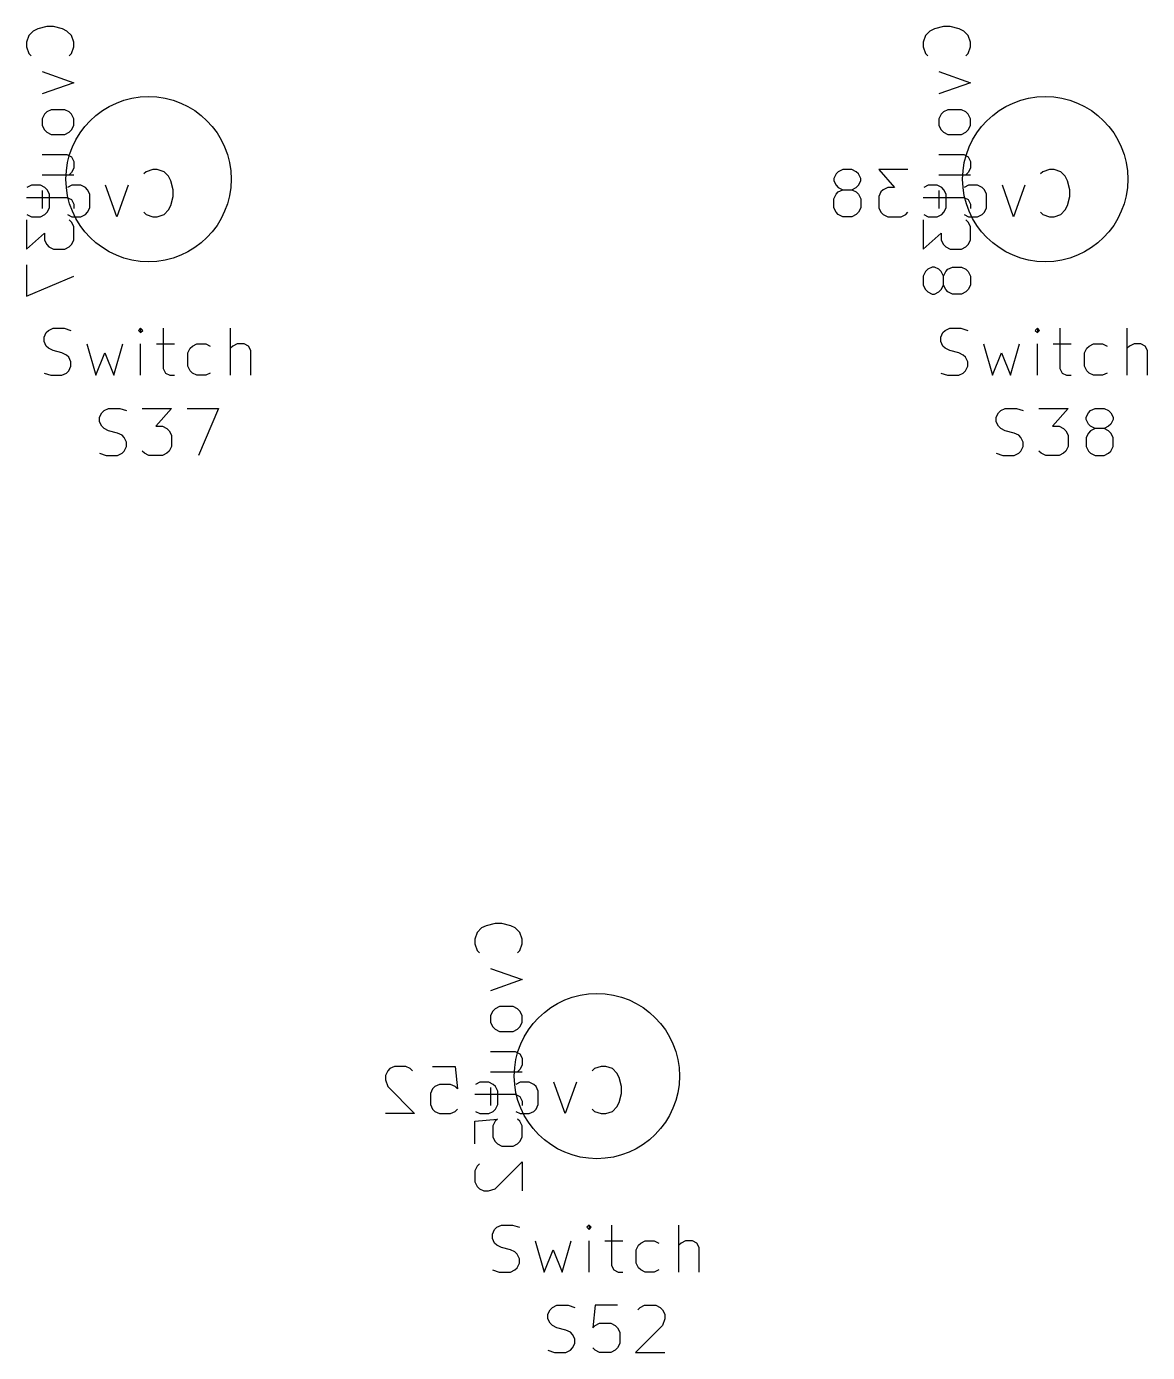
# Model space of a CAD drawing. Extents: x -8 to 301, y -173 to 11.
# Drawn here: x 144.66 to 168.42, y -67.35 to -39.27 of the extents above; entities that cross this region are included whole.
import ezdxf

# ---------------------------------------------------------------- set-up
doc = ezdxf.new("R2010")
doc.units = 0
doc.layers.add('BLACK', color=7, linetype='CONTINUOUS')

msp = doc.modelspace()

# ---------------------------------------------------------------- linework, layer by layer
at = {"layer": 'BLACK', "linetype": 'CONTINUOUS'}
for p, q in [((144.902914, -39.314284), (144.807676, -39.361903)), ((145.09339, -39.266665), (144.902914, -39.314284)), ((145.236247, -39.266665), (145.09339, -39.266665)), ((145.426723, -39.314284), (145.236247, -39.266665)), ((145.521961, -39.361903), (145.426723, -39.314284)), ((163.902914, -39.314284), (163.807676, -39.361903)), ((164.09339, -39.266665), (163.902914, -39.314284)), ((164.236247, -39.266665), (164.09339, -39.266665)), ((164.426723, -39.314284), (164.236247, -39.266665)), ((164.521961, -39.361903), (164.426723, -39.314284)), ((144.712438, -39.457141), (144.664819, -39.599998)), ((144.664819, -39.599998), (144.664819, -39.695236)), ((144.807676, -39.361903), (144.712438, -39.457141)), ((145.6172, -39.457141), (145.521961, -39.361903)), ((145.664819, -39.599998), (145.6172, -39.457141)), ((145.664819, -39.695236), (145.664819, -39.599998)), ((163.712438, -39.457141), (163.664819, -39.599998)), ((163.664819, -39.599998), (163.664819, -39.695236)), ((163.807676, -39.361903), (163.712438, -39.457141)), ((164.6172, -39.457141), (164.521961, -39.361903)), ((164.664819, -39.599998), (164.6172, -39.457141)), ((164.664819, -39.695236), (164.664819, -39.599998)), ((144.664819, -39.695236), (144.712438, -39.838093)), ((144.712438, -39.838093), (144.760057, -39.885712)), ((145.56958, -39.885712), (145.6172, -39.838093)), ((145.6172, -39.838093), (145.664819, -39.695236)), ((163.664819, -39.695236), (163.712438, -39.838093)), ((163.712438, -39.838093), (163.760057, -39.885712)), ((164.56958, -39.885712), (164.6172, -39.838093)), ((164.6172, -39.838093), (164.664819, -39.695236)), ((144.998152, -40.219046), (145.664819, -40.457141)), ((163.998152, -40.219046), (164.664819, -40.457141)), ((145.664819, -40.457141), (144.998152, -40.695236)), ((164.664819, -40.457141), (163.998152, -40.695236)), ((145.045771, -41.123808), (144.998152, -41.219046)), ((144.998152, -41.219046), (144.998152, -41.361903)), ((145.09339, -41.076189), (145.045771, -41.123808)), ((145.188628, -41.02857), (145.09339, -41.076189)), ((145.474342, -41.02857), (145.188628, -41.02857)), ((145.56958, -41.076189), (145.474342, -41.02857)), ((145.6172, -41.123808), (145.56958, -41.076189)), ((145.664819, -41.219046), (145.6172, -41.123808)), ((145.664819, -41.361903), (145.664819, -41.219046)), ((164.045771, -41.123808), (163.998152, -41.219046)), ((163.998152, -41.219046), (163.998152, -41.361903)), ((164.09339, -41.076189), (164.045771, -41.123808)), ((164.188628, -41.02857), (164.09339, -41.076189)), ((164.474342, -41.02857), (164.188628, -41.02857)), ((164.56958, -41.076189), (164.474342, -41.02857)), ((164.6172, -41.123808), (164.56958, -41.076189)), ((164.664819, -41.219046), (164.6172, -41.123808)), ((164.664819, -41.361903), (164.664819, -41.219046)), ((144.998152, -41.361903), (145.045771, -41.457141)), ((145.045771, -41.457141), (145.09339, -41.50476)), ((145.09339, -41.50476), (145.188628, -41.552379)), ((145.188628, -41.552379), (145.474342, -41.552379)), ((145.474342, -41.552379), (145.56958, -41.50476)), ((145.56958, -41.50476), (145.6172, -41.457141)), ((145.6172, -41.457141), (145.664819, -41.361903)), ((163.998152, -41.361903), (164.045771, -41.457141)), ((164.045771, -41.457141), (164.09339, -41.50476)), ((164.09339, -41.50476), (164.188628, -41.552379)), ((164.188628, -41.552379), (164.474342, -41.552379)), ((164.474342, -41.552379), (164.56958, -41.50476)), ((164.56958, -41.50476), (164.6172, -41.457141)), ((164.6172, -41.457141), (164.664819, -41.361903)), ((144.998152, -41.980951), (145.521961, -41.980951)), ((145.521961, -41.980951), (145.6172, -42.02857)), ((145.6172, -42.02857), (145.664819, -42.123808)), ((145.664819, -42.123808), (145.664819, -42.266665)), ((163.998152, -41.980951), (164.521961, -41.980951)), ((164.521961, -41.980951), (164.6172, -42.02857)), ((164.6172, -42.02857), (164.664819, -42.123808)), ((164.664819, -42.123808), (164.664819, -42.266665)), ((144.998152, -42.409522), (145.664819, -42.409522)), ((145.6172, -42.361903), (145.56958, -42.409522)), ((145.664819, -42.266665), (145.6172, -42.361903)), ((147.198571, -42.342438), (147.150952, -42.390057)), ((147.341428, -42.294819), (147.198571, -42.342438)), ((147.436666, -42.294819), (147.341428, -42.294819)), ((147.579523, -42.342438), (147.436666, -42.294819)), ((147.674761, -42.437676), (147.579523, -42.342438)), ((161.817618, -42.390057), (161.769999, -42.485295)), ((161.865237, -42.342438), (161.817618, -42.390057)), ((161.960475, -42.294819), (161.865237, -42.342438)), ((162.150951, -42.294819), (161.960475, -42.294819)), ((162.246189, -42.342438), (162.150951, -42.294819)), ((162.293808, -42.390057), (162.246189, -42.342438)), ((162.341427, -42.485295), (162.293808, -42.390057)), ((163.341427, -42.294819), (162.72238, -42.294819)), ((162.72238, -42.294819), (163.055713, -42.675771)), ((163.998152, -42.409522), (164.664819, -42.409522)), ((164.6172, -42.361903), (164.56958, -42.409522)), ((164.664819, -42.266665), (164.6172, -42.361903)), ((166.198571, -42.342438), (166.150952, -42.390057)), ((166.341428, -42.294819), (166.198571, -42.342438)), ((166.436666, -42.294819), (166.341428, -42.294819)), ((166.579523, -42.342438), (166.436666, -42.294819)), ((166.674761, -42.437676), (166.579523, -42.342438)), ((144.769999, -42.628152), (144.674761, -42.675771)), ((144.960475, -42.628152), (144.769999, -42.628152)), ((145.055713, -42.675771), (144.960475, -42.628152)), ((145.103332, -42.72339), (145.055713, -42.675771)), ((145.627142, -42.628152), (145.531904, -42.675771)), ((145.817618, -42.628152), (145.627142, -42.628152)), ((145.912856, -42.675771), (145.817618, -42.628152)), ((145.960475, -42.72339), (145.912856, -42.675771)), ((146.579523, -43.294819), (146.341428, -42.628152)), ((146.817618, -42.628152), (146.579523, -43.294819)), ((147.72238, -42.532914), (147.674761, -42.437676)), ((147.769999, -42.72339), (147.72238, -42.532914)), ((161.769999, -42.485295), (161.769999, -42.532914)), ((161.769999, -42.532914), (161.817618, -42.628152)), ((161.817618, -42.628152), (161.865237, -42.675771)), ((161.865237, -42.675771), (161.960475, -42.72339)), ((162.150951, -42.72339), (162.246189, -42.675771)), ((162.246189, -42.675771), (162.293808, -42.628152)), ((162.293808, -42.628152), (162.341427, -42.532914)), ((162.341427, -42.532914), (162.341427, -42.485295)), ((162.912856, -42.675771), (162.817618, -42.72339)), ((163.055713, -42.675771), (162.912856, -42.675771)), ((163.769999, -42.628152), (163.674761, -42.675771)), ((163.960475, -42.628152), (163.769999, -42.628152)), ((164.055713, -42.675771), (163.960475, -42.628152)), ((164.103332, -42.72339), (164.055713, -42.675771)), ((164.627142, -42.628152), (164.531904, -42.675771)), ((164.817618, -42.628152), (164.627142, -42.628152)), ((164.912856, -42.675771), (164.817618, -42.628152)), ((164.960475, -42.72339), (164.912856, -42.675771)), ((165.579523, -43.294819), (165.341428, -42.628152)), ((165.817618, -42.628152), (165.579523, -43.294819)), ((166.72238, -42.532914), (166.674761, -42.437676)), ((166.769999, -42.72339), (166.72238, -42.532914)), ((144.664819, -42.885713), (145.521961, -42.885713)), ((144.998152, -42.742856), (144.998152, -43.123808)), ((145.150951, -42.818628), (145.103332, -42.72339)), ((145.150951, -43.104342), (145.150951, -42.818628)), ((145.521961, -42.885713), (145.6172, -42.933332)), ((145.6172, -42.933332), (145.664819, -43.02857)), ((146.008094, -42.818628), (145.960475, -42.72339)), ((146.008094, -43.104342), (146.008094, -42.818628)), ((147.72238, -43.056723), (147.769999, -42.866247)), ((147.769999, -42.866247), (147.769999, -42.72339)), ((161.769999, -42.913866), (161.817618, -42.818628)), ((161.769999, -43.104342), (161.769999, -42.913866)), ((161.817618, -42.818628), (161.865237, -42.771009)), ((161.865237, -42.771009), (161.960475, -42.72339)), ((161.960475, -42.72339), (162.150951, -42.72339)), ((162.150951, -42.72339), (162.246189, -42.771009)), ((162.246189, -42.771009), (162.293808, -42.818628)), ((162.293808, -42.818628), (162.341427, -42.913866)), ((162.341427, -42.913866), (162.341427, -43.104342)), ((162.769999, -42.771009), (162.72238, -42.866247)), ((162.72238, -42.866247), (162.72238, -43.104342)), ((162.817618, -42.72339), (162.769999, -42.771009)), ((163.664819, -42.885713), (164.521961, -42.885713)), ((163.998152, -42.742856), (163.998152, -43.123808)), ((164.150951, -42.818628), (164.103332, -42.72339)), ((164.150951, -43.104342), (164.150951, -42.818628)), ((164.521961, -42.885713), (164.6172, -42.933332)), ((164.6172, -42.933332), (164.664819, -43.02857)), ((165.008094, -42.818628), (164.960475, -42.72339)), ((165.008094, -43.104342), (165.008094, -42.818628)), ((166.72238, -43.056723), (166.769999, -42.866247)), ((166.769999, -42.866247), (166.769999, -42.72339)), ((144.674761, -43.2472), (144.769999, -43.294819)), ((144.960475, -43.294819), (145.055713, -43.2472)), ((145.055713, -43.2472), (145.103332, -43.19958)), ((145.103332, -43.19958), (145.150951, -43.104342)), ((145.531904, -43.2472), (145.627142, -43.294819)), ((145.664819, -43.02857), (145.664819, -43.123808)), ((145.817618, -43.294819), (145.912856, -43.2472)), ((145.912856, -43.2472), (145.960475, -43.19958)), ((145.960475, -43.19958), (146.008094, -43.104342)), ((147.150952, -43.19958), (147.198571, -43.2472)), ((147.198571, -43.2472), (147.341428, -43.294819)), ((147.436666, -43.294819), (147.579523, -43.2472)), ((147.579523, -43.2472), (147.674761, -43.151961)), ((147.674761, -43.151961), (147.72238, -43.056723)), ((161.817618, -43.19958), (161.769999, -43.104342)), ((161.865237, -43.2472), (161.817618, -43.19958)), ((161.960475, -43.294819), (161.865237, -43.2472)), ((162.246189, -43.2472), (162.150951, -43.294819)), ((162.293808, -43.19958), (162.246189, -43.2472)), ((162.341427, -43.104342), (162.293808, -43.19958)), ((162.72238, -43.104342), (162.769999, -43.19958)), ((162.769999, -43.19958), (162.817618, -43.2472)), ((162.817618, -43.2472), (162.912856, -43.294819)), ((163.19857, -43.294819), (163.293808, -43.2472)), ((163.293808, -43.2472), (163.341427, -43.19958)), ((163.674761, -43.2472), (163.769999, -43.294819)), ((163.960475, -43.294819), (164.055713, -43.2472)), ((164.055713, -43.2472), (164.103332, -43.19958)), ((164.103332, -43.19958), (164.150951, -43.104342)), ((164.531904, -43.2472), (164.627142, -43.294819)), ((164.664819, -43.02857), (164.664819, -43.123808)), ((164.817618, -43.294819), (164.912856, -43.2472)), ((164.912856, -43.2472), (164.960475, -43.19958)), ((164.960475, -43.19958), (165.008094, -43.104342)), ((166.150952, -43.19958), (166.198571, -43.2472)), ((166.198571, -43.2472), (166.341428, -43.294819)), ((166.436666, -43.294819), (166.579523, -43.2472)), ((166.579523, -43.2472), (166.674761, -43.151961)), ((166.674761, -43.151961), (166.72238, -43.056723)), ((144.664819, -43.361904), (144.664819, -43.980951)), ((144.769999, -43.294819), (144.960475, -43.294819)), ((145.6172, -43.409523), (145.56958, -43.361904)), ((145.664819, -43.504761), (145.6172, -43.409523)), ((145.627142, -43.294819), (145.817618, -43.294819)), ((145.664819, -43.790475), (145.664819, -43.504761)), ((147.341428, -43.294819), (147.436666, -43.294819)), ((162.150951, -43.294819), (161.960475, -43.294819)), ((162.912856, -43.294819), (163.19857, -43.294819)), ((163.664819, -43.361904), (163.664819, -43.980951)), ((163.769999, -43.294819), (163.960475, -43.294819)), ((164.6172, -43.409523), (164.56958, -43.361904)), ((164.664819, -43.504761), (164.6172, -43.409523)), ((164.627142, -43.294819), (164.817618, -43.294819)), ((164.664819, -43.790475), (164.664819, -43.504761)), ((166.341428, -43.294819), (166.436666, -43.294819)), ((144.664819, -43.980951), (145.045771, -43.647618)), ((145.045771, -43.647618), (145.045771, -43.790475)), ((145.045771, -43.790475), (145.09339, -43.885713)), ((145.6172, -43.885713), (145.664819, -43.790475)), ((163.664819, -43.980951), (164.045771, -43.647618)), ((164.045771, -43.647618), (164.045771, -43.790475)), ((164.045771, -43.790475), (164.09339, -43.885713)), ((164.6172, -43.885713), (164.664819, -43.790475)), ((145.09339, -43.885713), (145.141009, -43.933332)), ((145.141009, -43.933332), (145.236247, -43.980951)), ((145.236247, -43.980951), (145.474342, -43.980951)), ((145.474342, -43.980951), (145.56958, -43.933332)), ((145.56958, -43.933332), (145.6172, -43.885713)), ((164.09339, -43.885713), (164.141009, -43.933332)), ((164.141009, -43.933332), (164.236247, -43.980951)), ((164.236247, -43.980951), (164.474342, -43.980951)), ((164.474342, -43.980951), (164.56958, -43.933332)), ((164.56958, -43.933332), (164.6172, -43.885713)), ((144.664819, -44.314285), (144.664819, -44.980951)), ((163.855295, -44.361904), (163.760057, -44.409523)), ((163.902914, -44.361904), (163.855295, -44.361904)), ((163.998152, -44.409523), (163.902914, -44.361904)), ((164.188628, -44.409523), (164.283866, -44.361904)), ((164.283866, -44.361904), (164.474342, -44.361904)), ((164.474342, -44.361904), (164.56958, -44.409523)), ((144.664819, -44.980951), (145.664819, -44.55238)), ((163.712438, -44.457142), (163.664819, -44.55238)), ((163.664819, -44.55238), (163.664819, -44.742856)), ((163.760057, -44.409523), (163.712438, -44.457142)), ((164.045771, -44.457142), (163.998152, -44.409523)), ((164.09339, -44.55238), (164.045771, -44.457142)), ((164.09339, -44.55238), (164.141009, -44.457142)), ((164.09339, -44.742856), (164.09339, -44.55238)), ((164.141009, -44.457142), (164.188628, -44.409523)), ((164.56958, -44.409523), (164.6172, -44.457142)), ((164.6172, -44.457142), (164.664819, -44.55238)), ((164.664819, -44.55238), (164.664819, -44.742856)), ((163.664819, -44.742856), (163.712438, -44.838094)), ((163.712438, -44.838094), (163.760057, -44.885713)), ((163.760057, -44.885713), (163.855295, -44.933332)), ((163.855295, -44.933332), (163.902914, -44.933332)), ((163.902914, -44.933332), (163.998152, -44.885713)), ((163.998152, -44.885713), (164.045771, -44.838094)), ((164.045771, -44.838094), (164.09339, -44.742856)), ((164.141009, -44.838094), (164.09339, -44.742856)), ((164.188628, -44.885713), (164.141009, -44.838094)), ((164.283866, -44.933332), (164.188628, -44.885713)), ((164.474342, -44.933332), (164.283866, -44.933332)), ((164.56958, -44.885713), (164.474342, -44.933332)), ((164.6172, -44.838094), (164.56958, -44.885713)), ((164.664819, -44.742856), (164.6172, -44.838094)), ((145.035714, -45.845295), (145.083333, -45.750057)), ((145.083333, -45.750057), (145.130952, -45.702438)), ((145.130952, -45.702438), (145.22619, -45.654819)), ((145.22619, -45.654819), (145.464285, -45.654819)), ((145.464285, -45.654819), (145.607142, -45.702438)), ((147.083333, -45.654819), (147.035714, -45.702438)), ((147.035714, -45.702438), (147.083333, -45.750057)), ((147.130952, -45.702438), (147.083333, -45.654819)), ((147.083333, -45.654819), (147.083333, -45.750057)), ((147.083333, -45.750057), (147.130952, -45.702438)), ((147.559523, -45.654819), (147.559523, -46.511961)), ((148.988095, -46.654819), (148.988095, -45.654819)), ((164.035714, -45.845295), (164.083333, -45.750057)), ((164.083333, -45.750057), (164.130952, -45.702438)), ((164.130952, -45.702438), (164.22619, -45.654819)), ((164.22619, -45.654819), (164.464285, -45.654819)), ((164.464285, -45.654819), (164.607142, -45.702438)), ((166.083333, -45.654819), (166.035714, -45.702438)), ((166.035714, -45.702438), (166.083333, -45.750057)), ((166.130952, -45.702438), (166.083333, -45.654819)), ((166.083333, -45.654819), (166.083333, -45.750057)), ((166.083333, -45.750057), (166.130952, -45.702438)), ((166.559523, -45.654819), (166.559523, -46.511961)), ((167.988095, -46.654819), (167.988095, -45.654819)), ((145.035714, -45.940533), (145.035714, -45.845295)), ((145.083333, -46.035771), (145.035714, -45.940533)), ((145.130952, -46.08339), (145.083333, -46.035771)), ((145.940476, -45.988152), (146.130952, -46.654819)), ((146.511904, -46.654819), (146.70238, -45.988152)), ((147.083333, -46.654819), (147.083333, -45.988152)), ((147.416666, -45.988152), (147.797618, -45.988152)), ((148.130952, -46.08339), (148.178571, -46.035771)), ((148.178571, -46.035771), (148.273809, -45.988152)), ((148.273809, -45.988152), (148.464285, -45.988152)), ((148.464285, -45.988152), (148.559523, -46.035771)), ((149.035714, -46.035771), (148.988095, -46.08339)), ((149.130952, -45.988152), (149.035714, -46.035771)), ((149.273809, -45.988152), (149.130952, -45.988152)), ((149.369047, -46.035771), (149.273809, -45.988152)), ((149.416666, -46.131009), (149.369047, -46.035771)), ((164.035714, -45.940533), (164.035714, -45.845295)), ((164.083333, -46.035771), (164.035714, -45.940533)), ((164.130952, -46.08339), (164.083333, -46.035771)), ((164.940476, -45.988152), (165.130952, -46.654819)), ((165.511904, -46.654819), (165.70238, -45.988152)), ((166.083333, -46.654819), (166.083333, -45.988152)), ((166.416666, -45.988152), (166.797618, -45.988152)), ((167.130952, -46.08339), (167.178571, -46.035771)), ((167.178571, -46.035771), (167.273809, -45.988152)), ((167.273809, -45.988152), (167.464285, -45.988152)), ((167.464285, -45.988152), (167.559523, -46.035771)), ((168.035714, -46.035771), (167.988095, -46.08339)), ((168.130952, -45.988152), (168.035714, -46.035771)), ((168.273809, -45.988152), (168.130952, -45.988152)), ((168.369047, -46.035771), (168.273809, -45.988152)), ((168.416666, -46.131009), (168.369047, -46.035771)), ((145.22619, -46.131009), (145.130952, -46.08339)), ((145.416666, -46.178628), (145.22619, -46.131009)), ((145.511904, -46.226247), (145.416666, -46.178628)), ((145.559523, -46.273866), (145.511904, -46.226247)), ((145.607142, -46.369104), (145.559523, -46.273866)), ((146.130952, -46.654819), (146.321428, -46.178628)), ((146.321428, -46.178628), (146.511904, -46.654819)), ((148.083333, -46.178628), (148.130952, -46.08339)), ((148.083333, -46.464342), (148.083333, -46.178628)), ((149.416666, -46.654819), (149.416666, -46.131009)), ((164.22619, -46.131009), (164.130952, -46.08339)), ((164.416666, -46.178628), (164.22619, -46.131009)), ((164.511904, -46.226247), (164.416666, -46.178628)), ((164.559523, -46.273866), (164.511904, -46.226247)), ((164.607142, -46.369104), (164.559523, -46.273866)), ((165.130952, -46.654819), (165.321428, -46.178628)), ((165.321428, -46.178628), (165.511904, -46.654819)), ((167.083333, -46.178628), (167.130952, -46.08339)), ((167.083333, -46.464342), (167.083333, -46.178628)), ((168.416666, -46.654819), (168.416666, -46.131009)), ((145.035714, -46.6072), (145.178571, -46.654819)), ((145.416666, -46.654819), (145.511904, -46.6072)), ((145.511904, -46.6072), (145.559523, -46.55958)), ((145.559523, -46.55958), (145.607142, -46.464342)), ((145.607142, -46.464342), (145.607142, -46.369104)), ((147.559523, -46.511961), (147.607142, -46.6072)), ((147.607142, -46.6072), (147.70238, -46.654819)), ((148.130952, -46.55958), (148.083333, -46.464342)), ((148.178571, -46.6072), (148.130952, -46.55958)), ((148.273809, -46.654819), (148.178571, -46.6072)), ((148.559523, -46.6072), (148.464285, -46.654819)), ((164.035714, -46.6072), (164.178571, -46.654819)), ((164.416666, -46.654819), (164.511904, -46.6072)), ((164.511904, -46.6072), (164.559523, -46.55958)), ((164.559523, -46.55958), (164.607142, -46.464342)), ((164.607142, -46.464342), (164.607142, -46.369104)), ((166.559523, -46.511961), (166.607142, -46.6072)), ((166.607142, -46.6072), (166.70238, -46.654819)), ((167.130952, -46.55958), (167.083333, -46.464342)), ((167.178571, -46.6072), (167.130952, -46.55958)), ((167.273809, -46.654819), (167.178571, -46.6072)), ((167.559523, -46.6072), (167.464285, -46.654819)), ((145.178571, -46.654819), (145.416666, -46.654819)), ((147.70238, -46.654819), (147.797618, -46.654819)), ((148.464285, -46.654819), (148.273809, -46.654819)), ((164.178571, -46.654819), (164.416666, -46.654819)), ((166.70238, -46.654819), (166.797618, -46.654819)), ((167.464285, -46.654819), (167.273809, -46.654819)), ((146.211905, -47.545295), (146.259524, -47.450057)), ((146.259524, -47.450057), (146.307143, -47.402438)), ((146.307143, -47.402438), (146.402381, -47.354819)), ((146.402381, -47.354819), (146.640476, -47.354819)), ((146.640476, -47.354819), (146.783333, -47.402438)), ((147.116667, -47.354819), (147.735714, -47.354819)), ((147.735714, -47.354819), (147.402381, -47.735771)), ((148.069048, -47.354819), (148.735714, -47.354819)), ((148.735714, -47.354819), (148.307143, -48.354819)), ((165.211905, -47.545295), (165.259524, -47.450057)), ((165.259524, -47.450057), (165.307143, -47.402438)), ((165.307143, -47.402438), (165.402381, -47.354819)), ((165.402381, -47.354819), (165.640476, -47.354819)), ((165.640476, -47.354819), (165.783333, -47.402438)), ((166.116667, -47.354819), (166.735714, -47.354819)), ((166.735714, -47.354819), (166.402381, -47.735771)), ((167.116667, -47.545295), (167.164286, -47.450057)), ((167.164286, -47.450057), (167.211905, -47.402438)), ((167.211905, -47.402438), (167.307143, -47.354819)), ((167.307143, -47.354819), (167.497619, -47.354819)), ((167.497619, -47.354819), (167.592857, -47.402438)), ((167.592857, -47.402438), (167.640476, -47.450057)), ((167.640476, -47.450057), (167.688095, -47.545295)), ((146.211905, -47.640533), (146.211905, -47.545295)), ((146.259524, -47.735771), (146.211905, -47.640533)), ((146.307143, -47.78339), (146.259524, -47.735771)), ((147.402381, -47.735771), (147.545238, -47.735771)), ((147.545238, -47.735771), (147.640476, -47.78339)), ((165.211905, -47.640533), (165.211905, -47.545295)), ((165.259524, -47.735771), (165.211905, -47.640533)), ((165.307143, -47.78339), (165.259524, -47.735771)), ((166.402381, -47.735771), (166.545238, -47.735771)), ((166.545238, -47.735771), (166.640476, -47.78339)), ((167.116667, -47.592914), (167.116667, -47.545295)), ((167.164286, -47.688152), (167.116667, -47.592914)), ((167.211905, -47.735771), (167.164286, -47.688152)), ((167.307143, -47.78339), (167.211905, -47.735771)), ((167.592857, -47.735771), (167.497619, -47.78339)), ((167.640476, -47.688152), (167.592857, -47.735771)), ((167.688095, -47.592914), (167.640476, -47.688152)), ((167.688095, -47.545295), (167.688095, -47.592914)), ((146.402381, -47.831009), (146.307143, -47.78339)), ((146.592857, -47.878628), (146.402381, -47.831009)), ((146.688095, -47.926247), (146.592857, -47.878628)), ((146.735714, -47.973866), (146.688095, -47.926247)), ((146.783333, -48.069104), (146.735714, -47.973866)), ((147.640476, -47.78339), (147.688095, -47.831009)), ((147.688095, -47.831009), (147.735714, -47.926247)), ((147.735714, -47.926247), (147.735714, -48.164342)), ((165.402381, -47.831009), (165.307143, -47.78339)), ((165.592857, -47.878628), (165.402381, -47.831009)), ((165.688095, -47.926247), (165.592857, -47.878628)), ((165.735714, -47.973866), (165.688095, -47.926247)), ((165.783333, -48.069104), (165.735714, -47.973866)), ((166.640476, -47.78339), (166.688095, -47.831009)), ((166.688095, -47.831009), (166.735714, -47.926247)), ((166.735714, -47.926247), (166.735714, -48.164342)), ((167.164286, -47.878628), (167.116667, -47.973866)), ((167.116667, -47.973866), (167.116667, -48.164342)), ((167.211905, -47.831009), (167.164286, -47.878628)), ((167.307143, -47.78339), (167.211905, -47.831009)), ((167.497619, -47.78339), (167.307143, -47.78339)), ((167.592857, -47.831009), (167.497619, -47.78339)), ((167.640476, -47.878628), (167.592857, -47.831009)), ((167.688095, -47.973866), (167.640476, -47.878628)), ((167.688095, -48.164342), (167.688095, -47.973866)), ((146.211905, -48.3072), (146.354762, -48.354819)), ((146.592857, -48.354819), (146.688095, -48.3072)), ((146.688095, -48.3072), (146.735714, -48.25958)), ((146.735714, -48.25958), (146.783333, -48.164342)), ((146.783333, -48.164342), (146.783333, -48.069104)), ((147.164286, -48.3072), (147.116667, -48.25958)), ((147.259524, -48.354819), (147.164286, -48.3072)), ((147.640476, -48.3072), (147.545238, -48.354819)), ((147.688095, -48.25958), (147.640476, -48.3072)), ((147.735714, -48.164342), (147.688095, -48.25958)), ((165.211905, -48.3072), (165.354762, -48.354819)), ((165.592857, -48.354819), (165.688095, -48.3072)), ((165.688095, -48.3072), (165.735714, -48.25958)), ((165.735714, -48.25958), (165.783333, -48.164342)), ((165.783333, -48.164342), (165.783333, -48.069104)), ((166.164286, -48.3072), (166.116667, -48.25958)), ((166.259524, -48.354819), (166.164286, -48.3072)), ((166.640476, -48.3072), (166.545238, -48.354819)), ((166.688095, -48.25958), (166.640476, -48.3072)), ((166.735714, -48.164342), (166.688095, -48.25958)), ((167.116667, -48.164342), (167.164286, -48.25958)), ((167.164286, -48.25958), (167.211905, -48.3072)), ((167.211905, -48.3072), (167.307143, -48.354819)), ((167.497619, -48.354819), (167.592857, -48.3072)), ((167.592857, -48.3072), (167.640476, -48.25958)), ((167.640476, -48.25958), (167.688095, -48.164342)), ((146.354762, -48.354819), (146.592857, -48.354819)), ((147.545238, -48.354819), (147.259524, -48.354819)), ((165.354762, -48.354819), (165.592857, -48.354819)), ((166.545238, -48.354819), (166.259524, -48.354819)), ((167.307143, -48.354819), (167.497619, -48.354819)), ((154.307676, -58.361903), (154.212438, -58.457141)), ((154.402914, -58.314284), (154.307676, -58.361903)), ((154.59339, -58.266665), (154.402914, -58.314284)), ((154.736247, -58.266665), (154.59339, -58.266665)), ((154.926723, -58.314284), (154.736247, -58.266665)), ((155.021961, -58.361903), (154.926723, -58.314284)), ((155.1172, -58.457141), (155.021961, -58.361903)), ((154.212438, -58.457141), (154.164819, -58.599998)), ((154.164819, -58.599998), (154.164819, -58.695236)), ((154.164819, -58.695236), (154.212438, -58.838093)), ((155.164819, -58.599998), (155.1172, -58.457141)), ((155.1172, -58.838093), (155.164819, -58.695236)), ((155.164819, -58.695236), (155.164819, -58.599998)), ((154.212438, -58.838093), (154.260057, -58.885712)), ((155.06958, -58.885712), (155.1172, -58.838093)), ((154.498152, -59.219046), (155.164819, -59.457141)), ((155.164819, -59.457141), (154.498152, -59.695236)), ((154.59339, -60.076189), (154.545771, -60.123808)), ((154.688628, -60.02857), (154.59339, -60.076189)), ((154.974342, -60.02857), (154.688628, -60.02857)), ((155.06958, -60.076189), (154.974342, -60.02857)), ((155.1172, -60.123808), (155.06958, -60.076189)), ((154.545771, -60.123808), (154.498152, -60.219046)), ((154.498152, -60.219046), (154.498152, -60.361903)), ((154.498152, -60.361903), (154.545771, -60.457141)), ((155.164819, -60.219046), (155.1172, -60.123808)), ((155.1172, -60.457141), (155.164819, -60.361903)), ((155.164819, -60.361903), (155.164819, -60.219046)), ((154.545771, -60.457141), (154.59339, -60.50476)), ((154.59339, -60.50476), (154.688628, -60.552379)), ((154.688628, -60.552379), (154.974342, -60.552379)), ((154.974342, -60.552379), (155.06958, -60.50476)), ((155.06958, -60.50476), (155.1172, -60.457141)), ((154.498152, -60.980951), (155.021961, -60.980951)), ((155.021961, -60.980951), (155.1172, -61.02857)), ((155.1172, -61.02857), (155.164819, -61.123808)), ((155.164819, -61.123808), (155.164819, -61.266665)), ((152.317618, -61.390057), (152.269999, -61.485295)), ((152.269999, -61.485295), (152.269999, -61.580533)), ((152.365237, -61.342438), (152.317618, -61.390057)), ((152.460475, -61.294819), (152.365237, -61.342438)), ((152.69857, -61.294819), (152.460475, -61.294819)), ((152.793808, -61.342438), (152.69857, -61.294819)), ((152.841427, -61.390057), (152.793808, -61.342438)), ((153.269999, -61.294819), (153.746189, -61.294819)), ((153.746189, -61.294819), (153.793808, -61.771009)), ((154.498152, -61.409522), (155.164819, -61.409522)), ((155.1172, -61.361903), (155.06958, -61.409522)), ((155.164819, -61.266665), (155.1172, -61.361903)), ((156.698571, -61.342438), (156.650952, -61.390057)), ((156.841428, -61.294819), (156.698571, -61.342438)), ((156.936666, -61.294819), (156.841428, -61.294819)), ((157.079523, -61.342438), (156.936666, -61.294819)), ((157.174761, -61.437676), (157.079523, -61.342438)), ((157.22238, -61.532914), (157.174761, -61.437676)), ((152.269999, -61.580533), (152.317618, -61.72339)), ((152.317618, -61.72339), (152.889046, -62.294819)), ((153.269999, -61.771009), (153.22238, -61.866247)), ((153.317618, -61.72339), (153.269999, -61.771009)), ((153.412856, -61.675771), (153.317618, -61.72339)), ((153.650951, -61.675771), (153.412856, -61.675771)), ((153.746189, -61.72339), (153.650951, -61.675771)), ((153.793808, -61.771009), (153.746189, -61.72339)), ((154.269999, -61.628152), (154.174761, -61.675771)), ((154.460475, -61.628152), (154.269999, -61.628152)), ((154.555713, -61.675771), (154.460475, -61.628152)), ((154.498152, -61.742856), (154.498152, -62.123808)), ((154.603332, -61.72339), (154.555713, -61.675771)), ((154.650951, -61.818628), (154.603332, -61.72339)), ((155.127142, -61.628152), (155.031904, -61.675771)), ((155.317618, -61.628152), (155.127142, -61.628152)), ((155.412856, -61.675771), (155.317618, -61.628152)), ((155.460475, -61.72339), (155.412856, -61.675771)), ((155.508094, -61.818628), (155.460475, -61.72339)), ((156.079523, -62.294819), (155.841428, -61.628152)), ((156.317618, -61.628152), (156.079523, -62.294819)), ((157.269999, -61.72339), (157.22238, -61.532914)), ((157.269999, -61.866247), (157.269999, -61.72339)), ((153.22238, -61.866247), (153.22238, -62.104342)), ((154.164819, -61.885713), (155.021961, -61.885713)), ((154.650951, -62.104342), (154.650951, -61.818628)), ((155.021961, -61.885713), (155.1172, -61.933332)), ((155.1172, -61.933332), (155.164819, -62.02857)), ((155.164819, -62.02857), (155.164819, -62.123808)), ((155.508094, -62.104342), (155.508094, -61.818628)), ((157.174761, -62.151961), (157.22238, -62.056723)), ((157.22238, -62.056723), (157.269999, -61.866247)), ((152.889046, -62.294819), (152.269999, -62.294819)), ((153.22238, -62.104342), (153.269999, -62.19958)), ((153.269999, -62.19958), (153.317618, -62.2472)), ((153.317618, -62.2472), (153.412856, -62.294819)), ((153.412856, -62.294819), (153.650951, -62.294819)), ((153.650951, -62.294819), (153.746189, -62.2472)), ((153.746189, -62.2472), (153.793808, -62.19958)), ((154.174761, -62.2472), (154.269999, -62.294819)), ((154.269999, -62.294819), (154.460475, -62.294819)), ((154.460475, -62.294819), (154.555713, -62.2472)), ((154.555713, -62.2472), (154.603332, -62.19958)), ((154.603332, -62.19958), (154.650951, -62.104342)), ((155.031904, -62.2472), (155.127142, -62.294819)), ((155.127142, -62.294819), (155.317618, -62.294819)), ((155.317618, -62.294819), (155.412856, -62.2472)), ((155.412856, -62.2472), (155.460475, -62.19958)), ((155.460475, -62.19958), (155.508094, -62.104342)), ((156.650952, -62.19958), (156.698571, -62.2472)), ((156.698571, -62.2472), (156.841428, -62.294819)), ((156.841428, -62.294819), (156.936666, -62.294819)), ((156.936666, -62.294819), (157.079523, -62.2472)), ((157.079523, -62.2472), (157.174761, -62.151961)), ((154.164819, -62.457142), (154.641009, -62.409523)), ((154.164819, -62.933332), (154.164819, -62.457142)), ((154.59339, -62.457142), (154.545771, -62.55238)), ((154.545771, -62.55238), (154.545771, -62.790475)), ((154.641009, -62.409523), (154.59339, -62.457142)), ((155.1172, -62.457142), (155.06958, -62.409523)), ((155.164819, -62.55238), (155.1172, -62.457142)), ((155.164819, -62.790475), (155.164819, -62.55238)), ((154.545771, -62.790475), (154.59339, -62.885713)), ((154.59339, -62.885713), (154.641009, -62.933332)), ((155.06958, -62.933332), (155.1172, -62.885713)), ((155.1172, -62.885713), (155.164819, -62.790475)), ((154.641009, -62.933332), (154.736247, -62.980951)), ((154.736247, -62.980951), (154.974342, -62.980951)), ((154.974342, -62.980951), (155.06958, -62.933332)), ((154.212438, -63.409523), (154.164819, -63.504761)), ((154.260057, -63.361904), (154.212438, -63.409523)), ((154.59339, -63.885713), (155.164819, -63.314285)), ((155.164819, -63.314285), (155.164819, -63.933332)), ((154.164819, -63.504761), (154.164819, -63.742856)), ((154.164819, -63.742856), (154.212438, -63.838094)), ((154.212438, -63.838094), (154.260057, -63.885713)), ((154.260057, -63.885713), (154.355295, -63.933332)), ((154.355295, -63.933332), (154.450533, -63.933332)), ((154.450533, -63.933332), (154.59339, -63.885713)), ((154.535714, -64.845295), (154.583333, -64.750057)), ((154.535714, -64.940533), (154.535714, -64.845295)), ((154.583333, -64.750057), (154.630952, -64.702438)), ((154.630952, -64.702438), (154.72619, -64.654819)), ((154.72619, -64.654819), (154.964285, -64.654819)), ((154.964285, -64.654819), (155.107142, -64.702438)), ((156.583333, -64.654819), (156.535714, -64.702438)), ((156.535714, -64.702438), (156.583333, -64.750057)), ((156.630952, -64.702438), (156.583333, -64.654819)), ((156.583333, -64.654819), (156.583333, -64.750057)), ((156.583333, -64.750057), (156.630952, -64.702438)), ((157.059523, -64.654819), (157.059523, -65.511961)), ((158.488095, -65.654819), (158.488095, -64.654819)), ((154.583333, -65.035771), (154.535714, -64.940533)), ((154.630952, -65.08339), (154.583333, -65.035771)), ((154.72619, -65.131009), (154.630952, -65.08339)), ((154.916666, -65.178628), (154.72619, -65.131009)), ((155.440476, -64.988152), (155.630952, -65.654819)), ((156.011904, -65.654819), (156.20238, -64.988152)), ((156.583333, -65.654819), (156.583333, -64.988152)), ((156.916666, -64.988152), (157.297618, -64.988152)), ((157.583333, -65.178628), (157.630952, -65.08339)), ((157.630952, -65.08339), (157.678571, -65.035771)), ((157.678571, -65.035771), (157.773809, -64.988152)), ((157.773809, -64.988152), (157.964285, -64.988152)), ((157.964285, -64.988152), (158.059523, -65.035771)), ((158.535714, -65.035771), (158.488095, -65.08339)), ((158.630952, -64.988152), (158.535714, -65.035771)), ((158.773809, -64.988152), (158.630952, -64.988152)), ((158.869047, -65.035771), (158.773809, -64.988152)), ((158.916666, -65.131009), (158.869047, -65.035771)), ((158.916666, -65.654819), (158.916666, -65.131009)), ((155.011904, -65.226247), (154.916666, -65.178628)), ((155.059523, -65.273866), (155.011904, -65.226247)), ((155.107142, -65.369104), (155.059523, -65.273866)), ((155.107142, -65.464342), (155.107142, -65.369104)), ((155.630952, -65.654819), (155.821428, -65.178628)), ((155.821428, -65.178628), (156.011904, -65.654819)), ((157.583333, -65.464342), (157.583333, -65.178628)), ((154.535714, -65.6072), (154.678571, -65.654819)), ((154.678571, -65.654819), (154.916666, -65.654819)), ((154.916666, -65.654819), (155.011904, -65.6072)), ((155.011904, -65.6072), (155.059523, -65.55958)), ((155.059523, -65.55958), (155.107142, -65.464342)), ((157.059523, -65.511961), (157.107142, -65.6072)), ((157.107142, -65.6072), (157.20238, -65.654819)), ((157.20238, -65.654819), (157.297618, -65.654819)), ((157.630952, -65.55958), (157.583333, -65.464342)), ((157.678571, -65.6072), (157.630952, -65.55958)), ((157.773809, -65.654819), (157.678571, -65.6072)), ((157.964285, -65.654819), (157.773809, -65.654819)), ((158.059523, -65.6072), (157.964285, -65.654819)), ((155.711905, -66.545295), (155.759524, -66.450057)), ((155.711905, -66.640533), (155.711905, -66.545295)), ((155.759524, -66.450057), (155.807143, -66.402438)), ((155.807143, -66.402438), (155.902381, -66.354819)), ((155.902381, -66.354819), (156.140476, -66.354819)), ((156.140476, -66.354819), (156.283333, -66.402438)), ((156.711905, -66.354819), (156.664286, -66.831009)), ((157.188095, -66.354819), (156.711905, -66.354819)), ((157.616667, -66.450057), (157.664286, -66.402438)), ((157.664286, -66.402438), (157.759524, -66.354819)), ((157.759524, -66.354819), (157.997619, -66.354819)), ((157.997619, -66.354819), (158.092857, -66.402438)), ((158.092857, -66.402438), (158.140476, -66.450057)), ((158.140476, -66.450057), (158.188095, -66.545295)), ((158.188095, -66.545295), (158.188095, -66.640533)), ((155.759524, -66.735771), (155.711905, -66.640533)), ((155.807143, -66.78339), (155.759524, -66.735771)), ((155.902381, -66.831009), (155.807143, -66.78339)), ((156.092857, -66.878628), (155.902381, -66.831009)), ((156.664286, -66.831009), (156.711905, -66.78339)), ((156.711905, -66.78339), (156.807143, -66.735771)), ((156.807143, -66.735771), (157.045238, -66.735771)), ((157.045238, -66.735771), (157.140476, -66.78339)), ((157.140476, -66.78339), (157.188095, -66.831009)), ((157.188095, -66.831009), (157.235714, -66.926247)), ((158.140476, -66.78339), (157.569048, -67.354819)), ((158.188095, -66.640533), (158.140476, -66.78339)), ((156.188095, -66.926247), (156.092857, -66.878628)), ((156.235714, -66.973866), (156.188095, -66.926247)), ((156.283333, -67.069104), (156.235714, -66.973866)), ((156.283333, -67.164342), (156.283333, -67.069104)), ((157.235714, -66.926247), (157.235714, -67.164342)), ((155.711905, -67.3072), (155.854762, -67.354819)), ((155.854762, -67.354819), (156.092857, -67.354819)), ((156.092857, -67.354819), (156.188095, -67.3072)), ((156.188095, -67.3072), (156.235714, -67.25958)), ((156.235714, -67.25958), (156.283333, -67.164342)), ((156.711905, -67.3072), (156.664286, -67.25958)), ((156.807143, -67.354819), (156.711905, -67.3072)), ((157.045238, -67.354819), (156.807143, -67.354819)), ((157.140476, -67.3072), (157.045238, -67.354819)), ((157.188095, -67.25958), (157.140476, -67.3072)), ((157.235714, -67.164342), (157.188095, -67.25958)), ((157.569048, -67.354819), (158.188095, -67.354819))]:
    msp.add_line(p, q, dxfattribs=at)
at = {"layer": 'BLACK'}
for centre in [(147.25, -42.5), (166.25, -42.5), (156.75, -61.5)]:
    msp.add_circle(centre, 1.75, dxfattribs=at)

doc.saveas('drawing.dxf')
